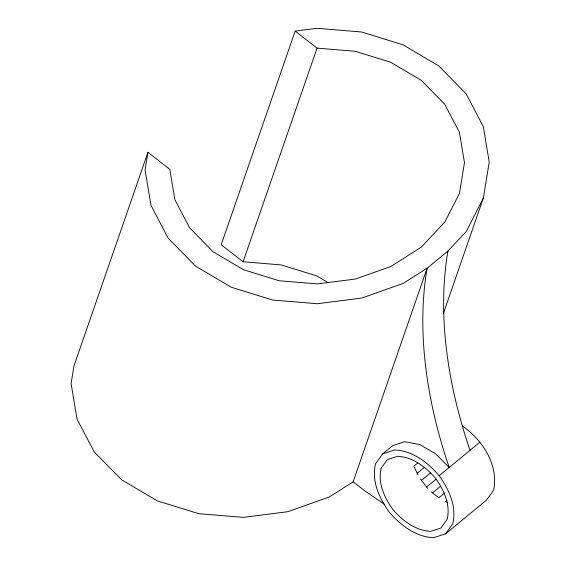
<?xml version="1.0" encoding="UTF-8"?>
<svg xmlns="http://www.w3.org/2000/svg" width="566" height="566" viewBox="0 0 566 566"><rect width="100%" height="100%" fill="white"/><g stroke="black" fill="none" stroke-linecap="round" stroke-linejoin="round"><path stroke-width="0.85" d="M295.176 31.095L317.066 48.117L355.2 51.28L390.738 62.267L421.26 80.315L444.692 104.215L459.429 132.317L464.467 162.718L459.472 193.346L444.777 222.113L421.38 247.052L390.887 266.473L355.363 279.045L317.243 283.92L279.109 280.757L243.571 269.77L213.049 251.721L189.624 227.822L174.887 199.72L169.842 169.319L147.945 152.296L145.08 169.871L150.966 205.387L168.18 238.215L195.553 266.126L231.204 287.217L272.713 300.044L317.257 303.737L361.787 298.049L403.282 283.361L427.118 268.178L447.939 251.035L466.228 231.544L483.392 197.937L489.229 162.166L483.343 126.65L466.129 93.822L438.763 65.911L403.105 44.827L361.596 31.993L317.052 28.3L295.176 31.095L221.193 244.731L243.09 261.761L281.217 264.923L316.755 275.904L327.926 282.512M147.945 152.296L73.969 365.933L71.097 383.515L76.99 419.024L94.204 451.852L121.57 479.763L157.228 500.853L198.737 513.68L243.274 517.374L287.811 511.685L329.299 496.998L353.142 481.815L427.118 268.178A469.271 284.62 50.5 0 0 449.185 467.459L435.254 453.529L419.639 444.487L404.711 441.692L392.74 445.583L382.729 453.826L375.548 463.809C371.36 481.164 379.234 498.059 389.125 511.94C400.551 525.213 415.43 536.844 433.598 537.7L445.569 533.809L486.406 500.188L493.594 490.213C498.943 465.004 482.395 439.796 462.365 426M243.09 261.761L317.066 48.117M447.366 252.705L447.939 251.035A469.271 284.62 50.5 0 0 470.006 450.317M443.518 313.104L483.392 197.937M445.569 533.809L452.75 523.833C456.932 506.471 449.064 489.583 439.174 475.695C427.74 462.422 412.869 450.791 394.7 449.935L382.729 453.826M417.927 462.769L413.93 466.066L417.821 474.803M417.149 473.31L424.493 467.268M421.437 480.371L430.776 472.681M439.174 475.695L480.018 442.074M426.63 486.965L435.976 479.275M432.523 492.859L440.532 486.265M444.911 492.859L438.905 497.804L431.242 491.861M446.85 500.535L445.513 501.632L447.161 502.261M384.187 504.073L365.41 491.281L353.142 481.815M420.389 479.041L427.705 488.324M381.151 468.167C377.579 483.003 384.307 497.443 392.762 509.308C402.532 520.649 415.246 530.59 430.776 531.325L440.999 528L447.14 519.468C450.72 504.631 443.992 490.198 435.537 478.327C425.766 466.985 413.053 457.045 397.523 456.309L387.293 459.634L381.151 468.167"/></g></svg>
